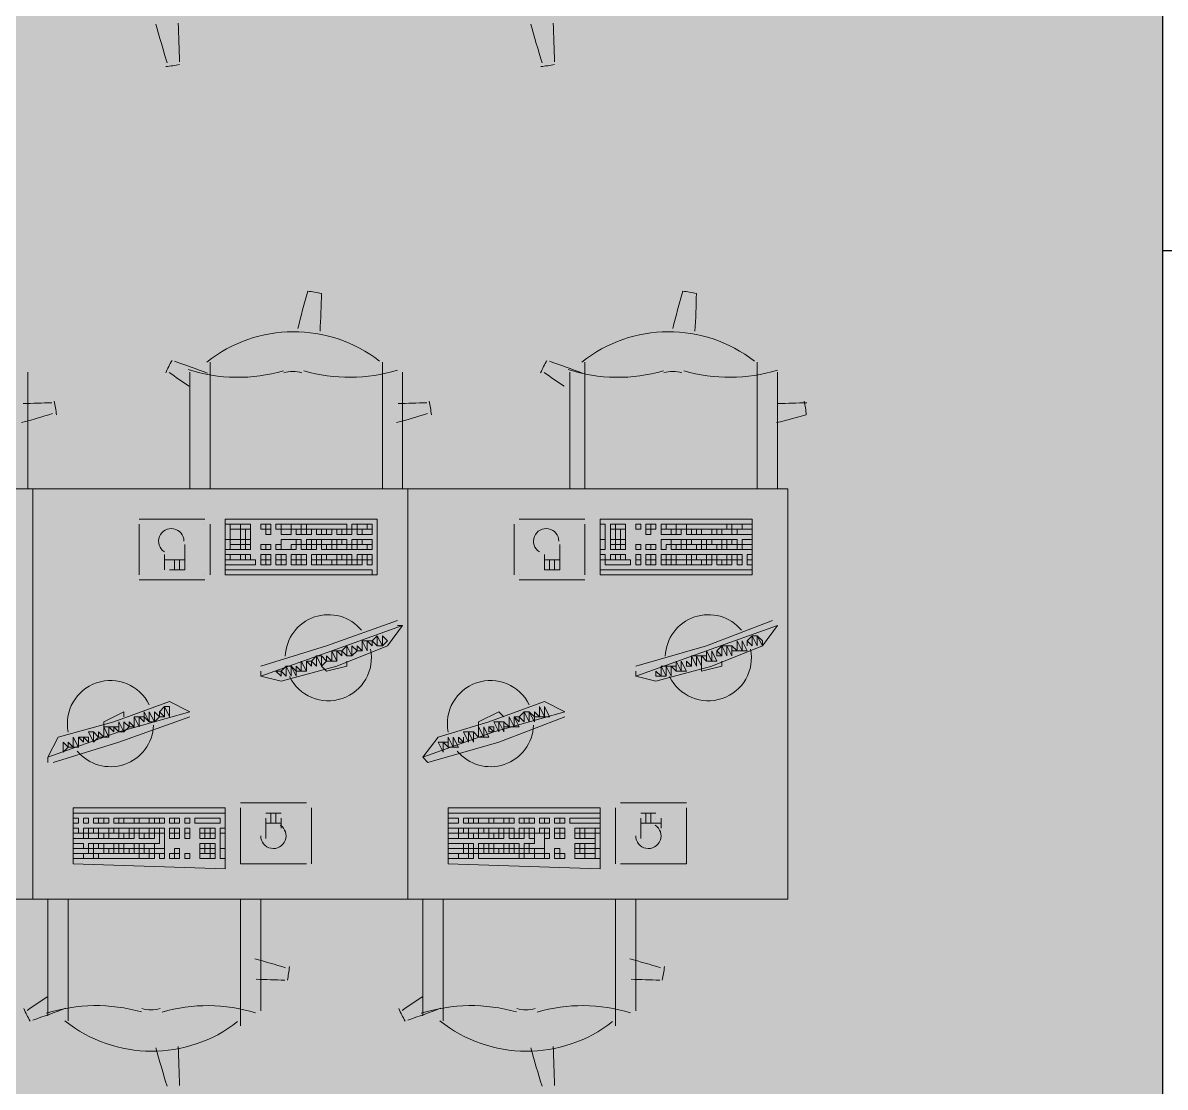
# Model space of a CAD drawing. Header units: millimetres. Extents: x -59 to 47, y 152 to 919.
# Drawn here: x 26.496 to 29.877, y 458.375 to 461.526 of the extents above; entities that cross this region are included whole.
import ezdxf

# ---------------------------------------------------------------- set-up
doc = ezdxf.new("R2010")
doc.units = ezdxf.units.MM
for name, color, linetype in [('PDF_014405$FT-FIXFIT', 7, 'Continuous'), ('PDF_014405$WA-COL', 7, 'Continuous'), ('PDF_014405$WA-EXT', 7, 'Continuous')]:
    doc.layers.add(name, color=color, linetype=linetype)
doc.layers.add('PDF_014405$HL-TMP', color=7, linetype='Continuous', true_color=0xe6db59)

msp = doc.modelspace()

# ---------------------------------------------------------------- linework, layer by layer
at = {"layer": 'PDF_014405$FT-FIXFIT', "lineweight": 0}
for points in [[(27.3757, 460.6129, 0.008691), (27.38, 460.725, 0.025003), (27.3393, 460.7315, 0.008987), (27.31, 460.6206)], [(28.4856, 460.6129, 0.008691), (28.4899, 460.725, 0.025003), (28.4492, 460.7315, 0.008987), (28.42, 460.6206)], [(28.7273, 460.3425, 0.00719), (28.8152, 460.3655, 0.025003), (28.8088, 460.4062)]]:
    msp.add_lwpolyline(points, format="xyb", dxfattribs=at)
for points in [[(26.5102, 460.1466), (26.5102, 460.4916)], [(26.9901, 460.4916), (26.9901, 460.1466)], [(27.0501, 460.1466), (27.0501, 460.5216)], [(27.5601, 460.5216), (27.5601, 460.1466)], [(27.6201, 460.1466), (27.6201, 460.4916)], [(28.115, 460.4916), (28.115, 460.1466)], [(28.16, 460.1466), (28.16, 460.5216)], [(28.67, 460.5216), (28.67, 460.1466)], [(28.73, 460.1466), (28.73, 460.4916)], [(27.0351, 460.0566), (26.8402, 460.0566)], [(28.16, 460.0566), (27.9651, 460.0566)], [(26.8402, 460.0416), (26.8402, 460.0416)], [(26.8402, 460.0416), (26.8402, 459.8916)], [(27.0351, 460.0416), (27.0351, 460.0416)], [(27.0501, 459.8916), (27.0501, 460.0416)], [(27.9501, 460.0416), (27.9501, 459.8916)], [(27.9651, 460.0416), (27.9651, 460.0416)], [(28.16, 459.8916), (28.16, 460.0416)], [(26.9152, 459.9516), (26.9152, 459.9066)], [(26.9302, 459.9066), (26.9751, 459.9066), (26.9751, 459.9816)], [(28.0401, 459.9516), (28.0401, 459.9066), (28.0851, 459.9066), (28.0851, 459.9816)], [(26.9751, 459.9366), (26.9152, 459.9366)], [(26.9451, 459.9366), (26.9451, 459.9066)], [(26.9601, 459.9366), (26.9601, 459.9066)], [(28.0851, 459.9366), (28.0401, 459.9366)], [(28.0551, 459.9366), (28.0551, 459.9066)], [(28.0701, 459.9366), (28.0701, 459.9066)], [(27.0351, 459.8916), (27.0351, 459.8916)], [(27.9651, 459.8916), (27.9651, 459.8916)], [(28.16, 459.8916), (28.16, 459.8916)], [(26.8402, 459.8766), (27.0351, 459.8766)], [(27.9651, 459.8766), (28.16, 459.8766)], [(27.6051, 459.7566), (27.3951, 459.6817), (27.2001, 459.6217)], [(28.715, 459.7566), (28.52, 459.6817), (28.31, 459.6217)], [(27.2001, 459.5917), (27.2601, 459.5767), (27.4251, 459.6217), (27.5751, 459.6817), (27.6201, 459.7417), (27.6051, 459.7417)], [(27.6201, 459.7417), (27.4101, 459.6667), (27.2001, 459.5917), (27.2001, 459.6067)], [(28.31, 459.6067), (28.31, 459.5917), (28.37, 459.5767), (28.535, 459.6217), (28.685, 459.6817), (28.73, 459.7417), (28.52, 459.6667), (28.31, 459.5917)], [(28.715, 459.7417), (28.715, 459.7417)], [(27.5001, 459.6967), (27.5001, 459.6667), (27.5001, 459.6967)], [(28.64, 459.6967), (28.64, 459.6817), (28.64, 459.6967)], [(27.3351, 459.6367), (27.3351, 459.6067), (27.3351, 459.6367)], [(27.4551, 459.6367), (27.4551, 459.6217), (27.3951, 459.6067), (27.3801, 459.6217)], [(28.565, 459.6367), (28.565, 459.6217), (28.505, 459.6067), (28.505, 459.6217)], [(28.325, 459.6067), (28.325, 459.6067)], [(26.5702, 459.3517), (26.7802, 459.4267), (26.9901, 459.4867), (26.9302, 459.5167), (26.7652, 459.4567), (26.6002, 459.4117), (26.5702, 459.3517), (26.5702, 459.3367)], [(27.6801, 459.3517), (27.8901, 459.4267), (28.1, 459.4867), (28.0401, 459.5167), (27.8751, 459.4567), (27.7251, 459.4117), (27.6801, 459.3517), (27.6951, 459.3367), (27.9051, 459.3967), (28.1, 459.4717)], [(26.7352, 459.4417), (26.7352, 459.4567), (26.7952, 459.4867), (26.7952, 459.4717)], [(26.9901, 459.4867), (26.9901, 459.4867)], [(27.8451, 459.4417), (27.8451, 459.4567), (27.9051, 459.4867), (27.9201, 459.4717)], [(28.1, 459.4867), (28.1, 459.4867)], [(26.5852, 459.3367), (26.7802, 459.3967), (26.9901, 459.4717)], [(26.9751, 459.4717), (26.9751, 459.4717)], [(28.1, 459.4717), (28.1, 459.4717)], [(26.6602, 459.3817), (26.6602, 459.4117), (26.6602, 459.3817)], [(27.8001, 459.3967), (27.8001, 459.4117), (27.8001, 459.3967)], [(27.8451, 459.4117), (27.8301, 459.4267), (27.8451, 459.4117)], [(26.5852, 459.3367), (26.5852, 459.3367)], [(27.3351, 459.2167), (27.1401, 459.2167)], [(28.46, 459.2167), (28.265, 459.2167)], [(26.6452, 459.1867), (27.0951, 459.1867), (26.6452, 459.1867)], [(27.1401, 459.2017), (27.1401, 459.2017)], [(27.1401, 459.2017), (27.1401, 459.0367), (27.3351, 459.0367)], [(27.2601, 459.1867), (27.2151, 459.1867)], [(27.2301, 459.1567), (27.2301, 459.1867)], [(27.2451, 459.1567), (27.2451, 459.1867)], [(27.3351, 459.2017), (27.3351, 459.2017)], [(27.3501, 459.0367), (27.3501, 459.2017)], [(27.7551, 459.1867), (28.205, 459.1867), (27.7551, 459.1867)], [(28.25, 459.2017), (28.25, 459.0367)], [(28.265, 459.0367), (28.46, 459.0367), (28.46, 459.2017)], [(28.265, 459.2017), (28.265, 459.2017)], [(28.37, 459.1867), (28.325, 459.1867)], [(28.34, 459.1567), (28.34, 459.1867)], [(28.355, 459.1567), (28.355, 459.1867)], [(27.2151, 459.1717), (27.2151, 459.1117)], [(27.2151, 459.1567), (27.2601, 459.1567)], [(27.2601, 459.1417), (27.2601, 459.1717)], [(28.325, 459.1717), (28.325, 459.1117)], [(28.325, 459.1567), (28.385, 459.1567)], [(28.37, 459.1717), (28.37, 459.1717)], [(28.385, 459.1417), (28.385, 459.1717)], [(27.3351, 459.0367), (27.3351, 459.0367)], [(28.265, 459.0367), (28.265, 459.0367)], [(28.46, 459.0367), (28.46, 459.0367)], [(26.5702, 458.5868), (26.5702, 458.9317)], [(26.6302, 458.9317), (26.6302, 458.5718)], [(27.1401, 458.5568), (27.1401, 458.9317)], [(27.2001, 458.9317), (27.2001, 458.6017)], [(27.6801, 458.5868), (27.6801, 458.9317)], [(27.7401, 458.9317), (27.7401, 458.5718)], [(28.25, 458.5568), (28.25, 458.9317)], [(28.31, 458.9317), (28.31, 458.6017)]]:
    msp.add_lwpolyline(points, dxfattribs=at)
for points in [[(25.4153, 460.1466), (26.5252, 460.1466), (26.5252, 458.9317), (25.4153, 458.9317)], [(26.5252, 460.1466), (27.6351, 460.1466), (27.6351, 458.9317), (26.5252, 458.9317)], [(27.6351, 460.1466), (28.76, 460.1466), (28.76, 458.9317), (27.6351, 458.9317)], [(27.5451, 460.0566), (27.0951, 460.0566), (27.0951, 459.8916), (27.5451, 459.8916)], [(28.655, 460.0566), (28.205, 460.0566), (28.205, 459.8916), (28.655, 459.8916)], [(27.1101, 460.0416), (27.0951, 460.0416), (27.0951, 459.9966), (27.1101, 459.9966)], [(27.1401, 460.0416), (27.1101, 460.0416), (27.1101, 460.0266), (27.1401, 460.0266)], [(27.1401, 460.0266), (27.1101, 460.0266), (27.1101, 459.9966), (27.1401, 459.9966)], [(27.1701, 460.0416), (27.1401, 460.0416), (27.1401, 460.0266), (27.1701, 460.0266)], [(27.1551, 460.0266), (27.1401, 460.0266), (27.1401, 459.9966), (27.1551, 459.9966)], [(27.1701, 460.0266), (27.1551, 460.0266), (27.1551, 459.9966), (27.1701, 459.9966)], [(27.2151, 460.0416), (27.2001, 460.0416), (27.2001, 460.0266), (27.2151, 460.0266)], [(27.2301, 460.0416), (27.2151, 460.0416), (27.2151, 460.0266), (27.2301, 460.0266)], [(27.2301, 460.0266), (27.2151, 460.0266), (27.2151, 460.0116), (27.2301, 460.0116)], [(27.2601, 460.0416), (27.2451, 460.0416), (27.2451, 460.0266), (27.2601, 460.0266)], [(27.2601, 460.0416), (27.2901, 460.0416), (27.2901, 460.0266), (27.2601, 460.0266)], [(27.2901, 460.0266), (27.2601, 460.0266), (27.2601, 460.0116), (27.2901, 460.0116)], [(27.2901, 460.0416), (27.3201, 460.0416), (27.3201, 460.0266), (27.2901, 460.0266)], [(27.3201, 460.0266), (27.3051, 460.0266), (27.3051, 460.0116), (27.3201, 460.0116)], [(27.3201, 460.0416), (27.3351, 460.0416), (27.3351, 460.0266), (27.3201, 460.0266)], [(27.3351, 460.0266), (27.3201, 460.0266), (27.3201, 460.0116), (27.3351, 460.0116)], [(27.4551, 460.0416), (27.3351, 460.0416), (27.3351, 460.0266), (27.4551, 460.0266)], [(27.3501, 460.0266), (27.3351, 460.0266), (27.3351, 460.0116), (27.3501, 460.0116)], [(27.3801, 460.0266), (27.3651, 460.0266), (27.3651, 460.0116), (27.3801, 460.0116)], [(27.3951, 460.0266), (27.3801, 460.0266), (27.3801, 460.0116), (27.3951, 460.0116)], [(27.4101, 460.0266), (27.3951, 460.0266), (27.3951, 460.0116), (27.4101, 460.0116)], [(27.4401, 460.0266), (27.4251, 460.0266), (27.4251, 460.0116), (27.4401, 460.0116)], [(27.4551, 460.0266), (27.4401, 460.0266), (27.4401, 460.0116), (27.4551, 460.0116)], [(27.4701, 460.0266), (27.4551, 460.0266), (27.4551, 460.0116), (27.4701, 460.0116)], [(27.4851, 460.0416), (27.4701, 460.0416), (27.4701, 460.0266), (27.4851, 460.0266)], [(27.5151, 460.0416), (27.4851, 460.0416), (27.4851, 460.0266), (27.5151, 460.0266)], [(27.5001, 460.0266), (27.4851, 460.0266), (27.4851, 460.0116), (27.5001, 460.0116)], [(27.5301, 460.0266), (27.5001, 460.0266), (27.5001, 460.0116), (27.5301, 460.0116)], [(27.5301, 460.0416), (27.5151, 460.0416), (27.5151, 460.0266), (27.5301, 460.0266)], [(28.22, 460.0416), (28.205, 460.0416), (28.205, 459.9966), (28.22, 459.9966)], [(28.25, 460.0416), (28.235, 460.0416), (28.235, 460.0266), (28.25, 460.0266)], [(28.25, 460.0266), (28.235, 460.0266), (28.235, 459.9966), (28.25, 459.9966)], [(28.28, 460.0416), (28.25, 460.0416), (28.25, 460.0266), (28.28, 460.0266)], [(28.265, 460.0266), (28.25, 460.0266), (28.25, 459.9966), (28.265, 459.9966)], [(28.28, 460.0266), (28.265, 460.0266), (28.265, 459.9966), (28.28, 459.9966)], [(28.325, 460.0416), (28.31, 460.0416), (28.31, 460.0266), (28.325, 460.0266)], [(28.355, 460.0416), (28.34, 460.0416), (28.34, 460.0266), (28.355, 460.0266)], [(28.355, 460.0266), (28.34, 460.0266), (28.34, 460.0116), (28.355, 460.0116)], [(28.37, 460.0416), (28.355, 460.0416), (28.355, 460.0266), (28.37, 460.0266)], [(28.385, 460.0416), (28.4, 460.0416), (28.4, 460.0266), (28.385, 460.0266)], [(28.415, 460.0266), (28.385, 460.0266), (28.385, 460.0116), (28.415, 460.0116)], [(28.4, 460.0416), (28.43, 460.0416), (28.43, 460.0266), (28.4, 460.0266)], [(28.43, 460.0266), (28.415, 460.0266), (28.415, 460.0116), (28.43, 460.0116)], [(28.43, 460.0416), (28.46, 460.0416), (28.46, 460.0266), (28.43, 460.0266)], [(28.445, 460.0266), (28.43, 460.0266), (28.43, 460.0116), (28.445, 460.0116)], [(28.58, 460.0416), (28.46, 460.0416), (28.46, 460.0266), (28.58, 460.0266)], [(28.475, 460.0266), (28.46, 460.0266), (28.46, 460.0116), (28.475, 460.0116)], [(28.49, 460.0266), (28.475, 460.0266), (28.475, 460.0116), (28.49, 460.0116)], [(28.505, 460.0266), (28.49, 460.0266), (28.49, 460.0116), (28.505, 460.0116)], [(28.535, 460.0266), (28.505, 460.0266), (28.505, 460.0116), (28.535, 460.0116)], [(28.55, 460.0266), (28.535, 460.0266), (28.535, 460.0116), (28.55, 460.0116)], [(28.565, 460.0266), (28.55, 460.0266), (28.55, 460.0116), (28.565, 460.0116)], [(28.595, 460.0266), (28.565, 460.0266), (28.565, 460.0116), (28.595, 460.0116)], [(28.595, 460.0416), (28.58, 460.0416), (28.58, 460.0266), (28.595, 460.0266)], [(28.625, 460.0416), (28.595, 460.0416), (28.595, 460.0266), (28.625, 460.0266)], [(28.61, 460.0266), (28.595, 460.0266), (28.595, 460.0116), (28.61, 460.0116)], [(28.655, 460.0266), (28.61, 460.0266), (28.61, 460.0116), (28.655, 460.0116)], [(28.655, 460.0416), (28.625, 460.0416), (28.625, 460.0266), (28.655, 460.0266)], [(27.1101, 459.9966), (27.0951, 459.9966), (27.0951, 459.9666), (27.1101, 459.9666)], [(27.1401, 459.9966), (27.1101, 459.9966), (27.1101, 459.9816), (27.1401, 459.9816)], [(27.1551, 459.9966), (27.1401, 459.9966), (27.1401, 459.9816), (27.1551, 459.9816)], [(27.1701, 459.9966), (27.1551, 459.9966), (27.1551, 459.9816), (27.1701, 459.9816)], [(27.2901, 459.9966), (27.2601, 459.9966), (27.2601, 459.9666), (27.2901, 459.9666), (27.2901, 459.9816), (27.3051, 459.9816), (27.3051, 459.9966)], [(27.3201, 459.9966), (27.3051, 459.9966), (27.3051, 459.9816), (27.3201, 459.9816)], [(27.3501, 459.9966), (27.3351, 459.9966), (27.3351, 459.9816), (27.3501, 459.9816)], [(27.3651, 459.9966), (27.3501, 459.9966), (27.3501, 459.9816), (27.3651, 459.9816)], [(27.3801, 459.9966), (27.3651, 459.9966), (27.3651, 459.9816), (27.3801, 459.9816)], [(27.4101, 459.9966), (27.3801, 459.9966), (27.3801, 459.9816), (27.4101, 459.9816)], [(27.4251, 459.9966), (27.4101, 459.9966), (27.4101, 459.9816), (27.4251, 459.9816)], [(27.4401, 459.9966), (27.4251, 459.9966), (27.4251, 459.9816), (27.4401, 459.9816)], [(27.4551, 459.9966), (27.4401, 459.9966), (27.4401, 459.9816), (27.4551, 459.9816)], [(27.4851, 459.9966), (27.4701, 459.9966), (27.4701, 459.9816), (27.4851, 459.9816)], [(27.5001, 459.9966), (27.4851, 459.9966), (27.4851, 459.9816), (27.5001, 459.9816)], [(27.5301, 459.9966), (27.5001, 459.9966), (27.5001, 459.9816), (27.5301, 459.9816)], [(28.22, 459.9966), (28.205, 459.9966), (28.205, 459.9666), (28.22, 459.9666)], [(28.25, 459.9966), (28.235, 459.9966), (28.235, 459.9816), (28.25, 459.9816)], [(28.265, 459.9966), (28.25, 459.9966), (28.25, 459.9816), (28.265, 459.9816)], [(28.28, 459.9966), (28.265, 459.9966), (28.265, 459.9816), (28.28, 459.9816)], [(28.4, 459.9966), (28.385, 459.9966), (28.385, 459.9666), (28.4, 459.9666), (28.4, 459.9816), (28.415, 459.9816), (28.415, 459.9966)], [(28.445, 459.9966), (28.415, 459.9966), (28.415, 459.9816), (28.445, 459.9816)], [(28.46, 459.9966), (28.445, 459.9966), (28.445, 459.9816), (28.46, 459.9816)], [(28.475, 459.9966), (28.46, 459.9966), (28.46, 459.9816), (28.475, 459.9816)], [(28.505, 459.9966), (28.475, 459.9966), (28.475, 459.9816), (28.505, 459.9816)], [(28.52, 459.9966), (28.505, 459.9966), (28.505, 459.9816), (28.52, 459.9816)], [(28.535, 459.9966), (28.52, 459.9966), (28.52, 459.9816), (28.535, 459.9816)], [(28.565, 459.9966), (28.535, 459.9966), (28.535, 459.9816), (28.565, 459.9816)], [(28.58, 459.9966), (28.565, 459.9966), (28.565, 459.9816), (28.58, 459.9816)], [(28.595, 459.9966), (28.58, 459.9966), (28.58, 459.9816), (28.595, 459.9816)], [(28.61, 459.9966), (28.595, 459.9966), (28.595, 459.9816), (28.61, 459.9816)], [(28.655, 459.9966), (28.625, 459.9966), (28.625, 459.9816), (28.655, 459.9816)], [(27.1101, 459.9516), (27.0951, 459.9516), (27.0951, 459.9366), (27.1101, 459.9366)], [(27.1401, 459.9816), (27.1101, 459.9816), (27.1101, 459.9666), (27.1401, 459.9666)], [(27.1401, 459.9516), (27.1101, 459.9516), (27.1101, 459.9366), (27.1401, 459.9366)], [(27.1551, 459.9816), (27.1401, 459.9816), (27.1401, 459.9666), (27.1551, 459.9666)], [(27.1551, 459.9516), (27.1401, 459.9516), (27.1401, 459.9366), (27.1551, 459.9366)], [(27.1701, 459.9816), (27.1551, 459.9816), (27.1551, 459.9666), (27.1701, 459.9666)], [(27.1701, 459.9516), (27.1551, 459.9516), (27.1551, 459.9366), (27.1701, 459.9366)], [(27.2151, 459.9816), (27.2001, 459.9816), (27.2001, 459.9666), (27.2151, 459.9666)], [(27.2151, 459.9516), (27.2001, 459.9516), (27.2001, 459.9366), (27.2151, 459.9366)], [(27.2301, 459.9816), (27.2151, 459.9816), (27.2151, 459.9666), (27.2301, 459.9666)], [(27.2301, 459.9516), (27.2151, 459.9516), (27.2151, 459.9366), (27.2301, 459.9366)], [(27.2601, 459.9816), (27.2451, 459.9816), (27.2451, 459.9666), (27.2601, 459.9666)], [(27.2601, 459.9516), (27.2451, 459.9516), (27.2451, 459.9366), (27.2601, 459.9366)], [(27.2751, 459.9516), (27.2601, 459.9516), (27.2601, 459.9366), (27.2751, 459.9366)], [(27.3051, 459.9816), (27.2901, 459.9816), (27.2901, 459.9666), (27.3051, 459.9666)], [(27.3051, 459.9516), (27.2901, 459.9516), (27.2901, 459.9366), (27.3051, 459.9366)], [(27.3201, 459.9516), (27.3051, 459.9516), (27.3051, 459.9366), (27.3201, 459.9366)], [(27.3351, 459.9816), (27.3201, 459.9816), (27.3201, 459.9666), (27.3351, 459.9666)], [(27.3351, 459.9516), (27.3201, 459.9516), (27.3201, 459.9366), (27.3351, 459.9366)], [(27.3501, 459.9816), (27.3351, 459.9816), (27.3351, 459.9666), (27.3501, 459.9666)], [(27.3651, 459.9816), (27.3501, 459.9816), (27.3501, 459.9666), (27.3651, 459.9666)], [(27.3651, 459.9516), (27.3501, 459.9516), (27.3501, 459.9366), (27.3651, 459.9366)], [(27.3801, 459.9516), (27.3651, 459.9516), (27.3651, 459.9366), (27.3801, 459.9366)], [(27.3951, 459.9816), (27.3801, 459.9816), (27.3801, 459.9666), (27.3951, 459.9666)], [(27.3951, 459.9516), (27.3801, 459.9516), (27.3801, 459.9366), (27.3951, 459.9366)], [(27.4101, 459.9816), (27.3951, 459.9816), (27.3951, 459.9666), (27.4101, 459.9666)], [(27.4251, 459.9516), (27.3951, 459.9516), (27.3951, 459.9366), (27.4251, 459.9366)], [(27.4251, 459.9816), (27.4101, 459.9816), (27.4101, 459.9666), (27.4251, 459.9666)], [(27.4551, 459.9816), (27.4251, 459.9816), (27.4251, 459.9666), (27.4551, 459.9666)], [(27.4401, 459.9516), (27.4251, 459.9516), (27.4251, 459.9366), (27.4401, 459.9366)], [(27.4551, 459.9516), (27.4401, 459.9516), (27.4401, 459.9366), (27.4551, 459.9366)], [(27.4701, 459.9816), (27.4551, 459.9816), (27.4551, 459.9666), (27.4701, 459.9666)], [(27.4701, 459.9516), (27.4551, 459.9516), (27.4551, 459.9366), (27.4701, 459.9366)], [(27.4851, 459.9816), (27.4701, 459.9816), (27.4701, 459.9666), (27.4851, 459.9666)], [(27.5151, 459.9816), (27.4851, 459.9816), (27.4851, 459.9666), (27.5151, 459.9666)], [(27.5001, 459.9516), (27.4851, 459.9516), (27.4851, 459.9366), (27.5001, 459.9366)], [(27.5151, 459.9516), (27.5001, 459.9516), (27.5001, 459.9366), (27.5151, 459.9366)], [(27.5301, 459.9816), (27.5151, 459.9816), (27.5151, 459.9666), (27.5301, 459.9666)], [(27.5301, 459.9516), (27.5151, 459.9516), (27.5151, 459.9366), (27.5301, 459.9366)], [(28.22, 459.9516), (28.205, 459.9516), (28.205, 459.9366), (28.22, 459.9366)], [(28.25, 459.9816), (28.235, 459.9816), (28.235, 459.9666), (28.25, 459.9666)], [(28.25, 459.9516), (28.235, 459.9516), (28.235, 459.9366), (28.25, 459.9366)], [(28.265, 459.9816), (28.25, 459.9816), (28.25, 459.9666), (28.265, 459.9666)], [(28.265, 459.9516), (28.25, 459.9516), (28.25, 459.9366), (28.265, 459.9366)], [(28.28, 459.9816), (28.265, 459.9816), (28.265, 459.9666), (28.28, 459.9666)], [(28.28, 459.9516), (28.265, 459.9516), (28.265, 459.9366), (28.28, 459.9366)], [(28.325, 459.9816), (28.31, 459.9816), (28.31, 459.9666), (28.325, 459.9666)], [(28.325, 459.9516), (28.31, 459.9516), (28.31, 459.9366), (28.325, 459.9366)], [(28.355, 459.9816), (28.34, 459.9816), (28.34, 459.9666), (28.355, 459.9666)], [(28.355, 459.9516), (28.34, 459.9516), (28.34, 459.9366), (28.355, 459.9366)], [(28.37, 459.9816), (28.355, 459.9816), (28.355, 459.9666), (28.37, 459.9666)], [(28.37, 459.9516), (28.355, 459.9516), (28.355, 459.9366), (28.37, 459.9366)], [(28.4, 459.9516), (28.385, 459.9516), (28.385, 459.9366), (28.4, 459.9366)], [(28.415, 459.9516), (28.4, 459.9516), (28.4, 459.9366), (28.415, 459.9366)], [(28.43, 459.9816), (28.415, 459.9816), (28.415, 459.9666), (28.43, 459.9666)], [(28.43, 459.9516), (28.415, 459.9516), (28.415, 459.9366), (28.43, 459.9366)], [(28.445, 459.9816), (28.43, 459.9816), (28.43, 459.9666), (28.445, 459.9666)], [(28.46, 459.9516), (28.43, 459.9516), (28.43, 459.9366), (28.46, 459.9366)], [(28.46, 459.9816), (28.445, 459.9816), (28.445, 459.9666), (28.46, 459.9666)], [(28.49, 459.9816), (28.46, 459.9816), (28.46, 459.9666), (28.49, 459.9666)], [(28.475, 459.9516), (28.46, 459.9516), (28.46, 459.9366), (28.475, 459.9366)], [(28.49, 459.9516), (28.475, 459.9516), (28.475, 459.9366), (28.49, 459.9366)], [(28.505, 459.9816), (28.49, 459.9816), (28.49, 459.9666), (28.505, 459.9666)], [(28.52, 459.9516), (28.49, 459.9516), (28.49, 459.9366), (28.52, 459.9366)], [(28.52, 459.9816), (28.505, 459.9816), (28.505, 459.9666), (28.52, 459.9666)], [(28.55, 459.9816), (28.52, 459.9816), (28.52, 459.9666), (28.55, 459.9666)], [(28.535, 459.9516), (28.52, 459.9516), (28.52, 459.9366), (28.535, 459.9366)], [(28.55, 459.9516), (28.535, 459.9516), (28.535, 459.9366), (28.55, 459.9366)], [(28.565, 459.9816), (28.55, 459.9816), (28.55, 459.9666), (28.565, 459.9666)], [(28.58, 459.9516), (28.55, 459.9516), (28.55, 459.9366), (28.58, 459.9366)], [(28.58, 459.9816), (28.565, 459.9816), (28.565, 459.9666), (28.58, 459.9666)], [(28.61, 459.9816), (28.58, 459.9816), (28.58, 459.9666), (28.61, 459.9666)], [(28.595, 459.9516), (28.58, 459.9516), (28.58, 459.9366), (28.595, 459.9366)], [(28.61, 459.9516), (28.595, 459.9516), (28.595, 459.9366), (28.61, 459.9366)], [(28.625, 459.9816), (28.61, 459.9816), (28.61, 459.9666), (28.625, 459.9666)], [(28.625, 459.9516), (28.61, 459.9516), (28.61, 459.9366), (28.625, 459.9366)], [(28.655, 459.9816), (28.625, 459.9816), (28.625, 459.9666), (28.655, 459.9666)], [(28.655, 459.9516), (28.64, 459.9516), (28.64, 459.9366), (28.655, 459.9366)], [(27.1851, 459.9216), (27.0951, 459.9216), (27.0951, 459.9366), (27.1851, 459.9366)], [(27.2151, 459.9366), (27.2001, 459.9366), (27.2001, 459.9216), (27.2151, 459.9216)], [(27.2301, 459.9366), (27.2151, 459.9366), (27.2151, 459.9216), (27.2301, 459.9216)], [(27.2601, 459.9366), (27.2451, 459.9366), (27.2451, 459.9216), (27.2601, 459.9216)], [(27.2751, 459.9366), (27.2601, 459.9366), (27.2601, 459.9216), (27.2751, 459.9216)], [(27.3051, 459.9366), (27.2901, 459.9366), (27.2901, 459.9216), (27.3051, 459.9216)], [(27.3201, 459.9366), (27.3051, 459.9366), (27.3051, 459.9216), (27.3201, 459.9216)], [(27.3351, 459.9366), (27.3201, 459.9366), (27.3201, 459.9216), (27.3351, 459.9216)], [(27.3651, 459.9366), (27.3501, 459.9366), (27.3501, 459.9216), (27.3651, 459.9216)], [(27.3801, 459.9366), (27.3651, 459.9366), (27.3651, 459.9216), (27.3801, 459.9216)], [(27.4101, 459.9366), (27.3801, 459.9366), (27.3801, 459.9216), (27.4101, 459.9216)], [(27.4251, 459.9366), (27.4101, 459.9366), (27.4101, 459.9216), (27.4251, 459.9216)], [(27.4551, 459.9366), (27.4251, 459.9366), (27.4251, 459.9216), (27.4551, 459.9216)], [(27.4701, 459.9366), (27.4551, 459.9366), (27.4551, 459.9216), (27.4701, 459.9216)], [(27.4851, 459.9366), (27.4701, 459.9366), (27.4701, 459.9216), (27.4851, 459.9216)], [(27.5001, 459.9366), (27.4851, 459.9366), (27.4851, 459.9216), (27.5001, 459.9216)], [(27.5301, 459.9366), (27.5151, 459.9366), (27.5151, 459.9216), (27.5301, 459.9216)], [(28.295, 459.9216), (28.22, 459.9216), (28.22, 459.9366), (28.295, 459.9366)], [(28.325, 459.9366), (28.31, 459.9366), (28.31, 459.9216), (28.325, 459.9216)], [(28.355, 459.9366), (28.34, 459.9366), (28.34, 459.9216), (28.355, 459.9216)], [(28.37, 459.9366), (28.355, 459.9366), (28.355, 459.9216), (28.37, 459.9216)], [(28.4, 459.9366), (28.385, 459.9366), (28.385, 459.9216), (28.4, 459.9216)], [(28.415, 459.9366), (28.4, 459.9366), (28.4, 459.9216), (28.415, 459.9216)], [(28.43, 459.9366), (28.415, 459.9366), (28.415, 459.9216), (28.43, 459.9216)], [(28.46, 459.9366), (28.43, 459.9366), (28.43, 459.9216), (28.46, 459.9216)], [(28.475, 459.9366), (28.46, 459.9366), (28.46, 459.9216), (28.475, 459.9216)], [(28.505, 459.9366), (28.475, 459.9366), (28.475, 459.9216), (28.505, 459.9216)], [(28.52, 459.9366), (28.505, 459.9366), (28.505, 459.9216), (28.52, 459.9216)], [(28.535, 459.9366), (28.52, 459.9366), (28.52, 459.9216), (28.535, 459.9216)], [(28.565, 459.9366), (28.55, 459.9366), (28.55, 459.9216), (28.565, 459.9216)], [(28.58, 459.9366), (28.565, 459.9366), (28.565, 459.9216), (28.58, 459.9216)], [(28.595, 459.9366), (28.58, 459.9366), (28.58, 459.9216), (28.595, 459.9216)], [(28.625, 459.9366), (28.61, 459.9366), (28.61, 459.9216), (28.625, 459.9216)], [(28.655, 459.9366), (28.64, 459.9366), (28.64, 459.9216), (28.655, 459.9216)], [(27.5301, 459.8916), (27.0951, 459.8916), (27.0951, 459.9066), (27.5301, 459.9066)], [(28.655, 459.8916), (28.205, 459.8916), (28.205, 459.9066), (28.655, 459.9066)], [(27.4551, 459.6817), (27.4401, 459.6667), (27.4551, 459.6517)], [(27.4551, 459.6817), (27.4551, 459.6517), (27.4701, 459.6517)], [(27.4701, 459.6817), (27.4701, 459.6517), (27.4851, 459.6667)], [(27.4851, 459.6817), (27.4851, 459.6667), (27.5001, 459.6667)], [(27.5151, 459.6967), (27.5001, 459.6967), (27.5151, 459.6667)], [(27.5301, 459.6967), (27.5151, 459.6967), (27.5301, 459.6817)], [(27.5451, 459.7117), (27.5301, 459.6967), (27.5451, 459.6817)], [(27.5451, 459.7117), (27.5451, 459.6817), (27.5601, 459.6817)], [(27.5601, 459.7117), (27.5601, 459.6817), (27.5751, 459.6967)], [(28.565, 459.6817), (28.55, 459.6667), (28.565, 459.6517)], [(28.58, 459.6817), (28.565, 459.6817), (28.58, 459.6517)], [(28.595, 459.6817), (28.58, 459.6817), (28.595, 459.6517), (28.595, 459.6667)], [(28.595, 459.6817), (28.595, 459.6667), (28.61, 459.6667)], [(28.61, 459.6967), (28.61, 459.6667), (28.625, 459.6667)], [(28.625, 459.6967), (28.625, 459.6667), (28.64, 459.6667)], [(28.655, 459.7117), (28.64, 459.6967), (28.655, 459.6817)], [(28.67, 459.7117), (28.655, 459.7117), (28.67, 459.6817)], [(28.67, 459.7117), (28.685, 459.6817), (28.685, 459.6967)], [(27.3651, 459.6517), (27.3501, 459.6367), (27.3651, 459.6217)], [(27.3801, 459.6517), (27.3651, 459.6517), (27.3801, 459.6217)], [(27.3801, 459.6517), (27.3801, 459.6217), (27.3951, 459.6367)], [(27.3951, 459.6517), (27.3951, 459.6367), (27.4101, 459.6367)], [(27.4101, 459.6667), (27.4101, 459.6367), (27.4251, 459.6367)], [(27.4251, 459.6667), (27.4101, 459.6667), (27.4251, 459.6367)], [(27.4401, 459.6667), (27.4251, 459.6667), (27.4401, 459.6517)], [(28.475, 459.6517), (28.475, 459.6367), (28.475, 459.6217)], [(28.49, 459.6517), (28.475, 459.6517), (28.49, 459.6217)], [(28.505, 459.6517), (28.49, 459.6517), (28.505, 459.6217), (28.505, 459.6367)], [(28.52, 459.6517), (28.505, 459.6517), (28.52, 459.6367)], [(28.52, 459.6667), (28.52, 459.6367), (28.535, 459.6367)], [(28.535, 459.6667), (28.535, 459.6367), (28.55, 459.6367)], [(28.55, 459.6667), (28.55, 459.6517), (28.565, 459.6517)], [(27.2751, 459.6217), (27.2601, 459.6067), (27.2751, 459.5917)], [(27.2901, 459.6217), (27.2751, 459.6217), (27.2901, 459.5917)], [(27.2901, 459.6217), (27.3051, 459.5917), (27.3051, 459.6067)], [(27.3051, 459.6217), (27.3051, 459.6067), (27.3201, 459.6067)], [(27.3201, 459.6367), (27.3201, 459.6217), (27.3201, 459.6067), (27.3351, 459.6067)], [(27.3501, 459.6367), (27.3351, 459.6367), (27.3501, 459.6217)], [(28.385, 459.6217), (28.385, 459.6067), (28.385, 459.5917), (28.4, 459.5917)], [(28.4, 459.6217), (28.385, 459.6217), (28.4, 459.5917)], [(28.415, 459.6217), (28.4, 459.6217), (28.415, 459.5917), (28.415, 459.6067)], [(28.43, 459.6217), (28.415, 459.6217), (28.43, 459.6067)], [(28.43, 459.6367), (28.43, 459.6217), (28.43, 459.6067), (28.445, 459.6067)], [(28.445, 459.6367), (28.445, 459.6067), (28.46, 459.6067)], [(28.46, 459.6367), (28.46, 459.6217), (28.475, 459.6217)], [(27.2601, 459.6067), (27.2451, 459.6067), (27.2601, 459.5917)], [(28.37, 459.6067), (28.37, 459.5917), (28.385, 459.5917)], [(26.8702, 459.4567), (26.8552, 459.4867), (26.8552, 459.4717)], [(26.8702, 459.4567), (26.8852, 459.4567), (26.8702, 459.4867)], [(26.8852, 459.4567), (26.9002, 459.4717), (26.8852, 459.4867)], [(26.9152, 459.4717), (26.9152, 459.5017), (26.9002, 459.4867)], [(26.9002, 459.4717), (26.9152, 459.4717), (26.9002, 459.4867)], [(26.9302, 459.4717), (26.9302, 459.5017), (26.9152, 459.5017)], [(27.9801, 459.4567), (27.9801, 459.4867), (27.9651, 459.4717)], [(27.9951, 459.4567), (27.9951, 459.4867), (27.9801, 459.4867)], [(28.0101, 459.4567), (28.0101, 459.4717), (27.9951, 459.4867)], [(28.0101, 459.4717), (28.0251, 459.4717), (28.0101, 459.4867)], [(28.0251, 459.4717), (28.0401, 459.4717), (28.0251, 459.5017), (28.0251, 459.4867)], [(28.0401, 459.4717), (28.0551, 459.4717), (28.0401, 459.5017)], [(26.7802, 459.4267), (26.7952, 459.4267), (26.7802, 459.4567)], [(26.7952, 459.4267), (26.8102, 459.4417), (26.7952, 459.4567)], [(26.8102, 459.4417), (26.8252, 459.4417), (26.8102, 459.4567)], [(26.8402, 459.4417), (26.8402, 459.4717), (26.8252, 459.4717)], [(26.8252, 459.4417), (26.8252, 459.4717), (26.8252, 459.4567)], [(26.8552, 459.4567), (26.8552, 459.4717), (26.8402, 459.4717)], [(27.9051, 459.4267), (27.9051, 459.4567), (27.8901, 459.4567)], [(27.9201, 459.4267), (27.9201, 459.4417), (27.9201, 459.4567), (27.9051, 459.4567)], [(27.9201, 459.4417), (27.9351, 459.4417), (27.9201, 459.4567)], [(27.9351, 459.4417), (27.9501, 459.4417), (27.9351, 459.4717), (27.9351, 459.4567)], [(27.9651, 459.4567), (27.9651, 459.4717), (27.9501, 459.4717)], [(27.9501, 459.4417), (27.9651, 459.4417), (27.9501, 459.4717)], [(26.6452, 459.3817), (26.6602, 459.3817), (26.6452, 459.4117), (26.6452, 459.3967)], [(26.6752, 459.3967), (26.6752, 459.4117), (26.6602, 459.4117)], [(26.6902, 459.3967), (26.6902, 459.4117), (26.6752, 459.4117)], [(26.7052, 459.3967), (26.7052, 459.4267), (26.6902, 459.4267)], [(26.7052, 459.3967), (26.7202, 459.4117), (26.7052, 459.4267)], [(26.7202, 459.4117), (26.7352, 459.4117), (26.7202, 459.4267)], [(26.7502, 459.4117), (26.7502, 459.4417), (26.7352, 459.4417)], [(26.7352, 459.4117), (26.7502, 459.4117), (26.7352, 459.4417), (26.7352, 459.4267)], [(26.7652, 459.4267), (26.7652, 459.4417), (26.7502, 459.4417)], [(26.7802, 459.4267), (26.7802, 459.4417), (26.7652, 459.4417)], [(27.7551, 459.3817), (27.7701, 459.3817), (27.7551, 459.4117), (27.7551, 459.3967)], [(27.7701, 459.3817), (27.7851, 459.3817), (27.7701, 459.4117)], [(27.7851, 459.3967), (27.8001, 459.3967), (27.7851, 459.4117)], [(27.8151, 459.3967), (27.8151, 459.4267), (27.8001, 459.4267)], [(27.8301, 459.3967), (27.8301, 459.4117), (27.8301, 459.4267), (27.8151, 459.4267)], [(27.8451, 459.4117), (27.8601, 459.4117), (27.8451, 459.4417), (27.8451, 459.4267)], [(27.8601, 459.4117), (27.8751, 459.4117), (27.8601, 459.4417)], [(27.8901, 459.4267), (27.8901, 459.4417), (27.8751, 459.4417)], [(27.8751, 459.4267), (27.8901, 459.4267), (27.8751, 459.4417)], [(26.6152, 459.3667), (26.6302, 459.3817), (26.6152, 459.3967)], [(26.6302, 459.3817), (26.6452, 459.3817), (26.6302, 459.3967)], [(27.7401, 459.3667), (27.7401, 459.3817), (27.7401, 459.3967), (27.7251, 459.3967)], [(27.7551, 459.3817), (27.7551, 459.3967), (27.7401, 459.3967)], [(26.6452, 459.0367), (27.0951, 459.0217), (27.0951, 459.2017), (26.6452, 459.2017)], [(27.7551, 459.0367), (28.205, 459.0217), (28.205, 459.2017), (27.7551, 459.2017)], [(26.6452, 459.1567), (26.6602, 459.1567), (26.6602, 459.1717), (26.6452, 459.1717)], [(26.6452, 459.1267), (26.6602, 459.1267), (26.6602, 459.1417), (26.6452, 459.1417)], [(26.6752, 459.1567), (26.6902, 459.1567), (26.6902, 459.1717), (26.6752, 459.1717)], [(26.6752, 459.1267), (26.6902, 459.1267), (26.6902, 459.1417), (26.6752, 459.1417)], [(26.6902, 459.1267), (26.7052, 459.1267), (26.7052, 459.1417), (26.6902, 459.1417)], [(26.7052, 459.1567), (26.7202, 459.1567), (26.7202, 459.1717), (26.7052, 459.1717)], [(26.7052, 459.1267), (26.7202, 459.1267), (26.7202, 459.1417), (26.7052, 459.1417)], [(26.7202, 459.1567), (26.7352, 459.1567), (26.7352, 459.1717), (26.7202, 459.1717)], [(26.7202, 459.1267), (26.7502, 459.1267), (26.7502, 459.1417), (26.7202, 459.1417)], [(26.7352, 459.1567), (26.7502, 459.1567), (26.7502, 459.1717), (26.7352, 459.1717)], [(26.7502, 459.1267), (26.7652, 459.1267), (26.7652, 459.1417), (26.7502, 459.1417)], [(26.7652, 459.1567), (26.7802, 459.1567), (26.7802, 459.1717), (26.7652, 459.1717)], [(26.7652, 459.1267), (26.7802, 459.1267), (26.7802, 459.1417), (26.7652, 459.1417)], [(26.7802, 459.1567), (26.7952, 459.1567), (26.7952, 459.1717), (26.7802, 459.1717)], [(26.7802, 459.1267), (26.8102, 459.1267), (26.8102, 459.1417), (26.7802, 459.1417)], [(26.7952, 459.1567), (26.8252, 459.1567), (26.8252, 459.1717), (26.7952, 459.1717)], [(26.8102, 459.1267), (26.8252, 459.1267), (26.8252, 459.1417), (26.8102, 459.1417)], [(26.8252, 459.1567), (26.8402, 459.1567), (26.8402, 459.1717), (26.8252, 459.1717)], [(26.8252, 459.1267), (26.8402, 459.1267), (26.8402, 459.1417), (26.8252, 459.1417)], [(26.8402, 459.1567), (26.8702, 459.1567), (26.8702, 459.1717), (26.8402, 459.1717)], [(26.8402, 459.1267), (26.8702, 459.1267), (26.8702, 459.1417), (26.8402, 459.1417)], [(26.8702, 459.1567), (26.8852, 459.1567), (26.8852, 459.1717), (26.8702, 459.1717)], [(26.8702, 459.1267), (26.8852, 459.1267), (26.8852, 459.1417), (26.8702, 459.1417)], [(26.8852, 459.1567), (26.9002, 459.1567), (26.9002, 459.1717), (26.8852, 459.1717)], [(26.8852, 459.1267), (26.9002, 459.1267), (26.9002, 459.1417), (26.8852, 459.1417)], [(26.9002, 459.1567), (26.9152, 459.1567), (26.9152, 459.1717), (26.9002, 459.1717)], [(26.9002, 459.1267), (26.9152, 459.1267), (26.9152, 459.1417), (26.9002, 459.1417)], [(26.9302, 459.1567), (26.9451, 459.1567), (26.9451, 459.1717), (26.9302, 459.1717)], [(26.9302, 459.1267), (26.9451, 459.1267), (26.9451, 459.1417), (26.9302, 459.1417)], [(26.9451, 459.1567), (26.9601, 459.1567), (26.9601, 459.1717), (26.9451, 459.1717)], [(26.9451, 459.1267), (26.9601, 459.1267), (26.9601, 459.1417), (26.9451, 459.1417)], [(26.9751, 459.1567), (26.9901, 459.1567), (26.9901, 459.1717), (26.9751, 459.1717)], [(26.9751, 459.1267), (26.9901, 459.1267), (26.9901, 459.1417), (26.9751, 459.1417)], [(27.0051, 459.1717), (27.0801, 459.1717), (27.0801, 459.1567), (27.0051, 459.1567)], [(27.0201, 459.1267), (27.0351, 459.1267), (27.0351, 459.1417), (27.0201, 459.1417)], [(27.0351, 459.1267), (27.0501, 459.1267), (27.0501, 459.1417), (27.0351, 459.1417)], [(27.0501, 459.1267), (27.0651, 459.1267), (27.0651, 459.1417), (27.0501, 459.1417)], [(27.0801, 459.1267), (27.0951, 459.1267), (27.0951, 459.1417), (27.0801, 459.1417)], [(27.7551, 459.1567), (27.7851, 459.1567), (27.7851, 459.1717), (27.7551, 459.1717)], [(27.7551, 459.1267), (27.7851, 459.1267), (27.7851, 459.1417), (27.7551, 459.1417)], [(27.7851, 459.1267), (27.8001, 459.1267), (27.8001, 459.1417), (27.7851, 459.1417)], [(27.8001, 459.1567), (27.8151, 459.1567), (27.8151, 459.1717), (27.8001, 459.1717)], [(27.8001, 459.1267), (27.8151, 459.1267), (27.8151, 459.1417), (27.8001, 459.1417)], [(27.8151, 459.1567), (27.8301, 459.1567), (27.8301, 459.1717), (27.8151, 459.1717)], [(27.8151, 459.1267), (27.8451, 459.1267), (27.8451, 459.1417), (27.8151, 459.1417)], [(27.8301, 459.1567), (27.8451, 459.1567), (27.8451, 459.1717), (27.8301, 459.1717)], [(27.8451, 459.1567), (27.8751, 459.1567), (27.8751, 459.1717), (27.8451, 459.1717)], [(27.8451, 459.1267), (27.8601, 459.1267), (27.8601, 459.1417), (27.8451, 459.1417)], [(27.8601, 459.1267), (27.8751, 459.1267), (27.8751, 459.1417), (27.8601, 459.1417)], [(27.8751, 459.1567), (27.8901, 459.1567), (27.8901, 459.1717), (27.8751, 459.1717)], [(27.8751, 459.1267), (27.9051, 459.1267), (27.9051, 459.1417), (27.8751, 459.1417)], [(27.8901, 459.1567), (27.9201, 459.1567), (27.9201, 459.1717), (27.8901, 459.1717)], [(27.9051, 459.1267), (27.9201, 459.1267), (27.9201, 459.1417), (27.9051, 459.1417)], [(27.9201, 459.1567), (27.9351, 459.1567), (27.9351, 459.1717), (27.9201, 459.1717)], [(27.9201, 459.1267), (27.9351, 459.1267), (27.9351, 459.1417), (27.9201, 459.1417)], [(27.9351, 459.1567), (27.9501, 459.1567), (27.9501, 459.1717), (27.9351, 459.1717)], [(27.9351, 459.1267), (27.9501, 459.1267), (27.9501, 459.1417), (27.9351, 459.1417)], [(27.9651, 459.1567), (27.9801, 459.1567), (27.9801, 459.1717), (27.9651, 459.1717)], [(27.9651, 459.1267), (27.9801, 459.1267), (27.9801, 459.1417), (27.9651, 459.1417)], [(27.9801, 459.1567), (27.9951, 459.1567), (27.9951, 459.1717), (27.9801, 459.1717)], [(27.9801, 459.1267), (27.9951, 459.1267), (27.9951, 459.1417), (27.9801, 459.1417)], [(27.9951, 459.1567), (28.0101, 459.1567), (28.0101, 459.1717), (27.9951, 459.1717)], [(27.9951, 459.1267), (28.0101, 459.1267), (28.0101, 459.1417), (27.9951, 459.1417)], [(28.0251, 459.1567), (28.0401, 459.1567), (28.0401, 459.1717), (28.0251, 459.1717)], [(28.0251, 459.1267), (28.0401, 459.1267), (28.0401, 459.1417), (28.0251, 459.1417)], [(28.0401, 459.1567), (28.0551, 459.1567), (28.0551, 459.1717), (28.0401, 459.1717)], [(28.0401, 459.1267), (28.0551, 459.1267), (28.0551, 459.1417), (28.0401, 459.1417)], [(28.0701, 459.1567), (28.0851, 459.1567), (28.0851, 459.1717), (28.0701, 459.1717)], [(28.0701, 459.1267), (28.0851, 459.1267), (28.0851, 459.1417), (28.0701, 459.1417)], [(28.0851, 459.1567), (28.1, 459.1567), (28.1, 459.1717), (28.0851, 459.1717)], [(28.0851, 459.1267), (28.1, 459.1267), (28.1, 459.1417), (28.0851, 459.1417)], [(28.115, 459.1717), (28.205, 459.1717), (28.205, 459.1567), (28.115, 459.1567)], [(28.13, 459.1267), (28.145, 459.1267), (28.145, 459.1417), (28.13, 459.1417)], [(28.145, 459.1267), (28.16, 459.1267), (28.16, 459.1417), (28.145, 459.1417)], [(28.16, 459.1267), (28.19, 459.1267), (28.19, 459.1417), (28.16, 459.1417)], [(28.19, 459.1267), (28.205, 459.1267), (28.205, 459.1417), (28.19, 459.1417)], [(26.6452, 459.1117), (26.6752, 459.1117), (26.6752, 459.1267), (26.6452, 459.1267)], [(26.6752, 459.1117), (26.6902, 459.1117), (26.6902, 459.1267), (26.6752, 459.1267)], [(26.6902, 459.1117), (26.7202, 459.1117), (26.7202, 459.1267), (26.6902, 459.1267)], [(26.7202, 459.1117), (26.7352, 459.1117), (26.7352, 459.1267), (26.7202, 459.1267)], [(26.7352, 459.1117), (26.7502, 459.1117), (26.7502, 459.1267), (26.7352, 459.1267)], [(26.7502, 459.1117), (26.7802, 459.1117), (26.7802, 459.1267), (26.7502, 459.1267)], [(26.7802, 459.1117), (26.7952, 459.1117), (26.7952, 459.1267), (26.7802, 459.1267)], [(26.7952, 459.1117), (26.8102, 459.1117), (26.8102, 459.1267), (26.7952, 459.1267)], [(26.8102, 459.1117), (26.8252, 459.1117), (26.8252, 459.1267), (26.8102, 459.1267)], [(26.8402, 459.1117), (26.8552, 459.1117), (26.8552, 459.1267), (26.8402, 459.1267)], [(26.8552, 459.1117), (26.8702, 459.1117), (26.8702, 459.1267), (26.8552, 459.1267)], [(26.8702, 459.1117), (26.8852, 459.1117), (26.8852, 459.1267), (26.8702, 459.1267)], [(26.9002, 459.0817), (26.9152, 459.0817), (26.9152, 459.1267), (26.9002, 459.1267), (26.9002, 459.0967), (26.8852, 459.0967), (26.8852, 459.0817)], [(26.9302, 459.1117), (26.9451, 459.1117), (26.9451, 459.1267), (26.9302, 459.1267)], [(26.9451, 459.1117), (26.9601, 459.1117), (26.9601, 459.1267), (26.9451, 459.1267)], [(26.9751, 459.1117), (26.9901, 459.1117), (26.9901, 459.1267), (26.9751, 459.1267)], [(27.0201, 459.1117), (27.0351, 459.1117), (27.0351, 459.1267), (27.0201, 459.1267)], [(27.0351, 459.1117), (27.0501, 459.1117), (27.0501, 459.1267), (27.0351, 459.1267)], [(27.0501, 459.1117), (27.0651, 459.1117), (27.0651, 459.1267), (27.0501, 459.1267)], [(27.0801, 459.0817), (27.0951, 459.0817), (27.0951, 459.1267), (27.0801, 459.1267)], [(27.7551, 459.1117), (27.7851, 459.1117), (27.7851, 459.1267), (27.7551, 459.1267)], [(27.7851, 459.1117), (27.8151, 459.1117), (27.8151, 459.1267), (27.7851, 459.1267)], [(27.8151, 459.1117), (27.8301, 459.1117), (27.8301, 459.1267), (27.8151, 459.1267)], [(27.8301, 459.1117), (27.8451, 459.1117), (27.8451, 459.1267), (27.8301, 459.1267)], [(27.8451, 459.1117), (27.8751, 459.1117), (27.8751, 459.1267), (27.8451, 459.1267)], [(27.8751, 459.1117), (27.8901, 459.1117), (27.8901, 459.1267), (27.8751, 459.1267)], [(27.8901, 459.1117), (27.9051, 459.1117), (27.9051, 459.1267), (27.8901, 459.1267)], [(27.9051, 459.1117), (27.9201, 459.1117), (27.9201, 459.1267), (27.9051, 459.1267)], [(27.9351, 459.1117), (27.9501, 459.1117), (27.9501, 459.1267), (27.9351, 459.1267)], [(27.9501, 459.1117), (27.9651, 459.1117), (27.9651, 459.1267), (27.9501, 459.1267)], [(27.9651, 459.1117), (27.9801, 459.1117), (27.9801, 459.1267), (27.9651, 459.1267)], [(28.0101, 459.0817), (28.0401, 459.0817), (28.0401, 459.1267), (28.0101, 459.1267), (28.0101, 459.0967), (27.9951, 459.0967), (27.9951, 459.0817)], [(27.9951, 459.1117), (28.0101, 459.1117), (28.0101, 459.1267), (27.9951, 459.1267)], [(28.0401, 459.1117), (28.0551, 459.1117), (28.0551, 459.1267), (28.0401, 459.1267)], [(28.0701, 459.1117), (28.0851, 459.1117), (28.0851, 459.1267), (28.0701, 459.1267)], [(28.0851, 459.1117), (28.1, 459.1117), (28.1, 459.1267), (28.0851, 459.1267)], [(28.13, 459.1117), (28.145, 459.1117), (28.145, 459.1267), (28.13, 459.1267)], [(28.145, 459.1117), (28.16, 459.1117), (28.16, 459.1267), (28.145, 459.1267)], [(28.16, 459.1117), (28.19, 459.1117), (28.19, 459.1267), (28.16, 459.1267)], [(28.19, 459.0817), (28.205, 459.0817), (28.205, 459.1267), (28.19, 459.1267)], [(26.6452, 459.0817), (26.6752, 459.0817), (26.6752, 459.0967), (26.6452, 459.0967)], [(26.6452, 459.0667), (26.6902, 459.0667), (26.6902, 459.0817), (26.6452, 459.0817)], [(26.6902, 459.0817), (26.7052, 459.0817), (26.7052, 459.0967), (26.6902, 459.0967)], [(26.6902, 459.0667), (26.7052, 459.0667), (26.7052, 459.0817), (26.6902, 459.0817)], [(26.7052, 459.0817), (26.7202, 459.0817), (26.7202, 459.0967), (26.7052, 459.0967)], [(26.7052, 459.0667), (26.7352, 459.0667), (26.7352, 459.0817), (26.7052, 459.0817)], [(26.7202, 459.0817), (26.7352, 459.0817), (26.7352, 459.0967), (26.7202, 459.0967)], [(26.7352, 459.0817), (26.7652, 459.0817), (26.7652, 459.0967), (26.7352, 459.0967)], [(26.7352, 459.0667), (26.7502, 459.0667), (26.7502, 459.0817), (26.7352, 459.0817)], [(26.7502, 459.0667), (26.7652, 459.0667), (26.7652, 459.0817), (26.7502, 459.0817)], [(26.7652, 459.0817), (26.7802, 459.0817), (26.7802, 459.0967), (26.7652, 459.0967)], [(26.7652, 459.0667), (26.7802, 459.0667), (26.7802, 459.0817), (26.7652, 459.0817)], [(26.7802, 459.0817), (26.7952, 459.0817), (26.7952, 459.0967), (26.7802, 459.0967)], [(26.7952, 459.0817), (26.8252, 459.0817), (26.8252, 459.0967), (26.7952, 459.0967)], [(26.7952, 459.0667), (26.8102, 459.0667), (26.8102, 459.0817), (26.7952, 459.0817)], [(26.8102, 459.0667), (26.8252, 459.0667), (26.8252, 459.0817), (26.8102, 459.0817)], [(26.8252, 459.0817), (26.8402, 459.0817), (26.8402, 459.0967), (26.8252, 459.0967)], [(26.8252, 459.0667), (26.8402, 459.0667), (26.8402, 459.0817), (26.8252, 459.0817)], [(26.8402, 459.0817), (26.8552, 459.0817), (26.8552, 459.0967), (26.8402, 459.0967)], [(26.8552, 459.0817), (26.8852, 459.0817), (26.8852, 459.0967), (26.8552, 459.0967)], [(26.8552, 459.0667), (26.8702, 459.0667), (26.8702, 459.0817), (26.8552, 459.0817)], [(26.8702, 459.0667), (26.8852, 459.0667), (26.8852, 459.0817), (26.8702, 459.0817)], [(26.8852, 459.0667), (26.9152, 459.0667), (26.9152, 459.0817), (26.8852, 459.0817)], [(26.9451, 459.0667), (26.9601, 459.0667), (26.9601, 459.0817), (26.9451, 459.0817)], [(27.0201, 459.0817), (27.0351, 459.0817), (27.0351, 459.0967), (27.0201, 459.0967)], [(27.0201, 459.0667), (27.0351, 459.0667), (27.0351, 459.0817), (27.0201, 459.0817)], [(27.0351, 459.0817), (27.0501, 459.0817), (27.0501, 459.0967), (27.0351, 459.0967)], [(27.0351, 459.0667), (27.0501, 459.0667), (27.0501, 459.0817), (27.0351, 459.0817)], [(27.0501, 459.0817), (27.0651, 459.0817), (27.0651, 459.0967), (27.0501, 459.0967)], [(27.0501, 459.0667), (27.0651, 459.0667), (27.0651, 459.0817), (27.0501, 459.0817)], [(27.0801, 459.0517), (27.0951, 459.0517), (27.0951, 459.0817), (27.0801, 459.0817)], [(27.7551, 459.0817), (27.8001, 459.0817), (27.8001, 459.0967), (27.7551, 459.0967)], [(27.7551, 459.0667), (27.8001, 459.0667), (27.8001, 459.0817), (27.7551, 459.0817)], [(27.8001, 459.0817), (27.8151, 459.0817), (27.8151, 459.0967), (27.8001, 459.0967)], [(27.8001, 459.0667), (27.8151, 459.0667), (27.8151, 459.0817), (27.8001, 459.0817)], [(27.8151, 459.0817), (27.8301, 459.0817), (27.8301, 459.0967), (27.8151, 459.0967)], [(27.8301, 459.0667), (27.8451, 459.0667), (27.8451, 459.0817), (27.8301, 459.0817)], [(27.8451, 459.0817), (27.8601, 459.0817), (27.8601, 459.0967), (27.8451, 459.0967)], [(27.8451, 459.0667), (27.8601, 459.0667), (27.8601, 459.0817), (27.8451, 459.0817)], [(27.8601, 459.0817), (27.8751, 459.0817), (27.8751, 459.0967), (27.8601, 459.0967)], [(27.8601, 459.0667), (27.8751, 459.0667), (27.8751, 459.0817), (27.8601, 459.0817)], [(27.8751, 459.0817), (27.8901, 459.0817), (27.8901, 459.0967), (27.8751, 459.0967)], [(27.8901, 459.0817), (27.9201, 459.0817), (27.9201, 459.0967), (27.8901, 459.0967)], [(27.8901, 459.0667), (27.9051, 459.0667), (27.9051, 459.0817), (27.8901, 459.0817)], [(27.9051, 459.0667), (27.9201, 459.0667), (27.9201, 459.0817), (27.9051, 459.0817)], [(27.9201, 459.0817), (27.9351, 459.0817), (27.9351, 459.0967), (27.9201, 459.0967)], [(27.9201, 459.0667), (27.9351, 459.0667), (27.9351, 459.0817), (27.9201, 459.0817)], [(27.9351, 459.0817), (27.9501, 459.0817), (27.9501, 459.0967), (27.9351, 459.0967)], [(27.9501, 459.0817), (27.9651, 459.0817), (27.9651, 459.0967), (27.9501, 459.0967)], [(27.9501, 459.0667), (27.9651, 459.0667), (27.9651, 459.0817), (27.9501, 459.0817)], [(27.9651, 459.0667), (27.9801, 459.0667), (27.9801, 459.0817), (27.9651, 459.0817)], [(27.9801, 459.0817), (27.9951, 459.0817), (27.9951, 459.0967), (27.9801, 459.0967)], [(27.9801, 459.0667), (27.9951, 459.0667), (27.9951, 459.0817), (27.9801, 459.0817)], [(28.0101, 459.0667), (28.0401, 459.0667), (28.0401, 459.0817), (28.0101, 459.0817)], [(28.0701, 459.0667), (28.0851, 459.0667), (28.0851, 459.0817), (28.0701, 459.0817)], [(28.13, 459.0817), (28.145, 459.0817), (28.145, 459.0967), (28.13, 459.0967)], [(28.13, 459.0667), (28.145, 459.0667), (28.145, 459.0817), (28.13, 459.0817)], [(28.145, 459.0817), (28.16, 459.0817), (28.16, 459.0967), (28.145, 459.0967)], [(28.145, 459.0667), (28.16, 459.0667), (28.16, 459.0817), (28.145, 459.0817)], [(28.16, 459.0817), (28.19, 459.0817), (28.19, 459.0967), (28.16, 459.0967)], [(28.16, 459.0667), (28.19, 459.0667), (28.19, 459.0817), (28.16, 459.0817)], [(28.19, 459.0517), (28.205, 459.0517), (28.205, 459.0817), (28.19, 459.0817)], [(26.6452, 459.0517), (26.6752, 459.0517), (26.6752, 459.0667), (26.6452, 459.0667)], [(26.6752, 459.0517), (26.7052, 459.0517), (26.7052, 459.0667), (26.6752, 459.0667)], [(26.7052, 459.0517), (26.7202, 459.0517), (26.7202, 459.0667), (26.7052, 459.0667)], [(26.7202, 459.0517), (26.8402, 459.0517), (26.8402, 459.0667), (26.7202, 459.0667)], [(26.8702, 459.0517), (26.8402, 459.0517), (26.8402, 459.0667), (26.8702, 459.0667)], [(26.8852, 459.0517), (26.8702, 459.0517), (26.8702, 459.0667), (26.8852, 459.0667)], [(26.9152, 459.0517), (26.9002, 459.0517), (26.9002, 459.0667), (26.9152, 459.0667)], [(26.9302, 459.0517), (26.9451, 459.0517), (26.9451, 459.0667), (26.9302, 459.0667)], [(26.9451, 459.0517), (26.9601, 459.0517), (26.9601, 459.0667), (26.9451, 459.0667)], [(26.9751, 459.0517), (26.9901, 459.0517), (26.9901, 459.0667), (26.9751, 459.0667)], [(27.0201, 459.0517), (27.0501, 459.0517), (27.0501, 459.0667), (27.0201, 459.0667)], [(27.0501, 459.0517), (27.0651, 459.0517), (27.0651, 459.0667), (27.0501, 459.0667)], [(27.7551, 459.0517), (27.7851, 459.0517), (27.7851, 459.0667), (27.7551, 459.0667)], [(27.7851, 459.0517), (27.8151, 459.0517), (27.8151, 459.0667), (27.7851, 459.0667)], [(27.8151, 459.0517), (27.8301, 459.0517), (27.8301, 459.0667), (27.8151, 459.0667)], [(27.8451, 459.0517), (27.9651, 459.0517), (27.9651, 459.0667), (27.8451, 459.0667)], [(27.9801, 459.0517), (27.9651, 459.0517), (27.9651, 459.0667), (27.9801, 459.0667)], [(28.0101, 459.0517), (27.9801, 459.0517), (27.9801, 459.0667), (28.0101, 459.0667)], [(28.0401, 459.0517), (28.0101, 459.0517), (28.0101, 459.0667), (28.0401, 459.0667)], [(28.0401, 459.0517), (28.0551, 459.0517), (28.0551, 459.0667), (28.0401, 459.0667)], [(28.0701, 459.0517), (28.0851, 459.0517), (28.0851, 459.0667), (28.0701, 459.0667)], [(28.0851, 459.0517), (28.1, 459.0517), (28.1, 459.0667), (28.0851, 459.0667)], [(28.13, 459.0517), (28.16, 459.0517), (28.16, 459.0667), (28.13, 459.0667)], [(28.16, 459.0517), (28.19, 459.0517), (28.19, 459.0667), (28.16, 459.0667)]]:
    msp.add_lwpolyline(points, close=True, dxfattribs=at)
for centre, radius, start, end in [((30.0854, 462.3764), 3.3076, 194.969, 197.0287), ((23.649, 461.3539), 3.3111, 0.9733, 2.965), ((31.1954, 462.3764), 3.3076, 194.969, 197.0287), ((24.7589, 461.3539), 3.3111, 0.9733, 2.965), ((26.8752, 461.8063), 0.4125, 276.1361, 281.8652), ((27.9851, 461.8063), 0.4125, 276.1361, 281.8652), ((27.2976, 460.1991), 0.4125, 51.9766, 128.5619), ((28.4075, 460.1991), 0.4125, 51.9766, 128.5619), ((27.2951, 460.3214), 0.4124, 150.1335, 155.8687), ((28.4051, 460.3214), 0.4124, 150.1335, 155.8687), ((25.8702, 457.3964), 3.3073, 69.2469, 71.0322), ((27.1326, 460.9641), 0.4875, 252.3895, 286.0231), ((27.2952, 460.3964), 0.0975, 73.9762, 106.0238), ((27.4626, 460.9641), 0.4875, 253.9774, 286.9226), ((26.9802, 457.3964), 3.3073, 69.2469, 71.0322), ((28.2575, 460.9641), 0.4875, 252.3895, 286.0231), ((28.4201, 460.3964), 0.0975, 73.9762, 106.0238), ((28.5875, 460.9641), 0.4875, 253.9774, 286.9226), ((28.8224, 463.1913), 3.2981, 234.9672, 236.2121), ((29.9323, 463.1913), 3.2981, 234.9672, 236.2121), ((26.6375, 457.0996), 3.302, 90.9716, 92.4461), ((26.1852, 460.3214), 0.4125, 6.1361, 11.8652), ((27.7475, 457.0996), 3.302, 90.9716, 92.4461), ((27.2951, 460.3214), 0.4125, 6.1361, 11.8652), ((28.8724, 457.0996), 3.302, 90.9716, 92.4461), ((25.6152, 463.5313), 3.3073, 285.3808, 287.0287), ((26.7252, 463.5313), 3.3073, 285.3808, 287.0287), ((26.9352, 459.9914), 0.0375, 0, 237.2991), ((28.0451, 459.9914), 0.0375, 0, 237.2991), ((27.4002, 459.6464), 0.1275, 39.5892, 177.984), ((28.5251, 459.6464), 0.1275, 39.5892, 177.984), ((27.4002, 459.6464), 0.1275, 205.9552, 11.6125), ((28.5251, 459.6464), 0.1275, 205.9552, 11.6125), ((26.7552, 459.4514), 0.1275, 25.9552, 191.6125), ((27.8801, 459.4514), 0.1275, 25.9552, 191.6125), ((26.7552, 459.4514), 0.1275, 219.5892, 357.984), ((27.8801, 459.4514), 0.1275, 219.5892, 357.984), ((27.2376, 459.1192), 0.0375, 179.9967, 57.3025), ((28.3475, 459.1192), 0.0375, 179.9967, 57.3025), ((26.3052, 455.5665), 3.3073, 72.9713, 74.6192), ((27.4151, 455.5665), 3.3073, 72.9713, 74.6192), ((26.8752, 458.7764), 0.4125, 348.1348, 353.8639), ((27.9851, 458.7764), 0.4125, 348.1348, 353.8639), ((27.3275, 461.9938), 3.302, 267.5539, 269.0284), ((28.4374, 461.9938), 3.302, 267.5539, 269.0284), ((28.4024, 455.902), 3.2981, 123.7879, 125.0328), ((29.5124, 455.902), 3.2981, 123.7879, 125.0328), ((26.8752, 458.7764), 0.4124, 204.1313, 209.8665), ((25.4502, 461.7014), 3.3073, 288.9678, 290.7531), ((26.7127, 458.1293), 0.4875, 73.9769, 107.6105), ((26.8752, 458.7014), 0.0975, 253.9762, 286.0238), ((27.0426, 458.1292), 0.4875, 73.0774, 106.0226), ((27.9851, 458.7764), 0.4124, 204.1313, 209.8665), ((26.5602, 461.7014), 3.3073, 288.9678, 290.7531), ((27.8226, 458.1293), 0.4875, 73.9769, 107.6105), ((27.9851, 458.7014), 0.0975, 253.9762, 286.0238), ((28.1525, 458.1292), 0.4875, 73.0774, 106.0226), ((26.8777, 458.8942), 0.4125, 231.4381, 308.0234), ((27.9876, 458.8942), 0.4125, 231.4381, 308.0234), ((30.0854, 459.3465), 3.3076, 194.969, 197.0287), ((23.649, 458.3241), 3.3111, 0.9733, 2.965), ((31.1954, 459.3465), 3.3076, 194.969, 197.0287), ((24.7589, 458.3241), 3.3111, 0.9733, 2.965)]:
    msp.add_arc(centre, radius, start, end, dxfattribs=at)
at = {"layer": 'PDF_014405$HL-TMP', "color": 54, "true_color": 0x999900, "transparency": 33554559}
for points in [[(29.8699, 461.8115), (17.9909, 461.8115), (29.8699, 457.1319)], [(17.9909, 461.8115), (29.8699, 457.1319), (17.9909, 457.1319)]]:
    msp.add_solid(points, dxfattribs=at)
at = {"layer": 'PDF_014405$WA-COL', "lineweight": 25}
msp.add_lwpolyline([(30.4398, 460.8516), (30.4398, 461.8115), (29.8699, 461.8115), (29.8699, 460.8516)], close=True, dxfattribs=at)
at = {"layer": 'PDF_014405$WA-EXT', "lineweight": 25}
msp.add_lwpolyline([(29.8699, 460.8516), (29.8699, 458.2868), (29.8699, 457.4169)], dxfattribs=at)

doc.saveas('drawing.dxf')
